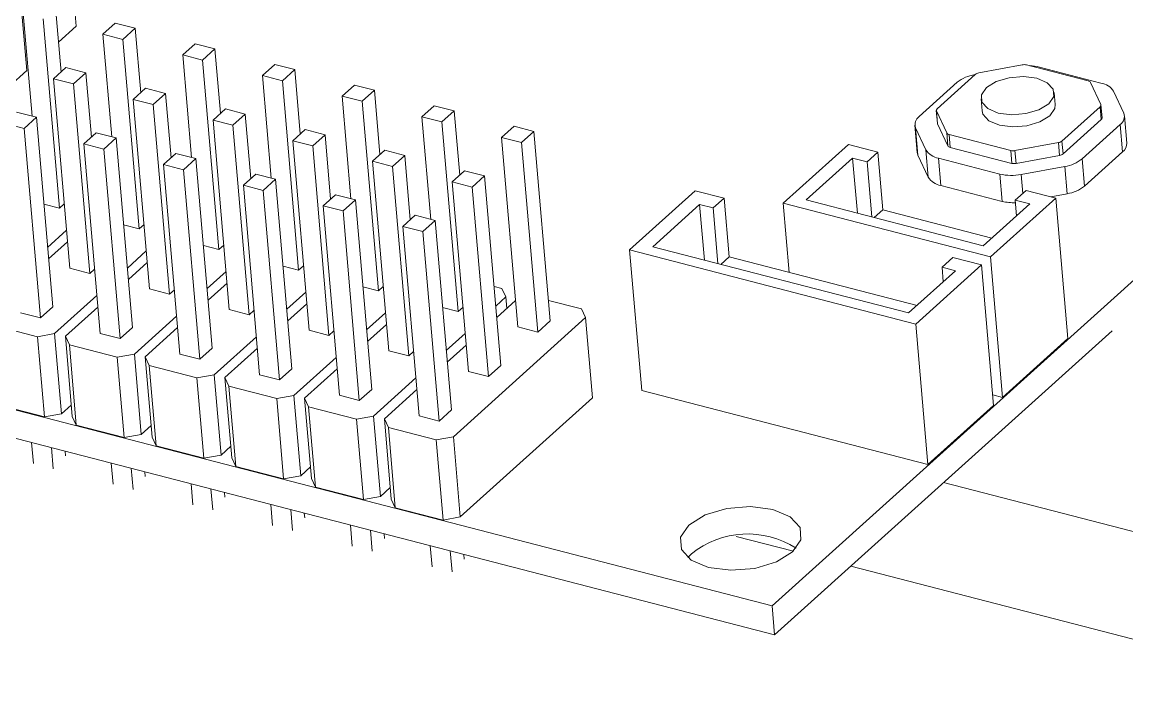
# Model space of a CAD drawing. Header units: inches. Extents: x 0 to 46.8, y 0 to 33.1.
# Drawn here: x 23.9821 to 24.2171, y 16.5658 to 16.7058 of the extents above; entities that cross this region are included whole.
import ezdxf

# ---------------------------------------------------------------- set-up
doc = ezdxf.new("R2010")
doc.units = ezdxf.units.IN
doc.header["$MEASUREMENT"] = 0

msp = doc.modelspace()

# ---------------------------------------------------------------- linework, layer by layer
at = {"color": 7, "linetype": 'Continuous', "lineweight": 15}
for p, q in [((23.9921745935, 16.7220161088), (23.9936404569, 16.7049496334)), ((23.9816703695, 16.7125554701), (23.9831362329, 16.6954889946)), ((23.9904106151, 16.6951679403), (23.9892352635, 16.708852101)), ((23.9842421288, 16.6857887763), (23.9823701671, 16.7075832962)), ((23.990068653, 16.6662100627), (23.9866092152, 16.7064869482)), ((24.0019524077, 16.7055630571), (23.9993263594, 16.7031979043)), ((24.0061914573, 16.7044667087), (24.0019524077, 16.7055630571)), ((23.9898627008, 16.701547194), (23.9936404569, 16.7049496334)), ((23.9993263594, 16.7031979043), (24.003565409, 16.7021015559)), ((24.001198321, 16.6814033845), (23.9993263594, 16.7031979043)), ((24.003565409, 16.7021015559), (24.0061914573, 16.7044667087)), ((24.0073668089, 16.690782548), (24.0061914573, 16.7044667087)), ((24.0070248468, 16.6618246704), (24.003565409, 16.7021015559)), ((24.0189086022, 16.7011776646), (24.0162825539, 16.6988125118)), ((24.0231476507, 16.7000813165), (24.0189086022, 16.7011776646)), ((23.9828500913, 16.6988204425), (23.9831290135, 16.6987483047)), ((24.0162825539, 16.6988125118), (24.0205216024, 16.6977161638)), ((24.0181545156, 16.677017992), (24.0162825539, 16.6988125118)), ((24.0205216024, 16.6977161638), (24.0231476507, 16.7000813165)), ((24.0243230023, 16.6863971559), (24.0231476507, 16.7000813165)), ((23.9914481837, 16.6961024183), (23.9888221354, 16.6937372655)), ((23.9956872333, 16.6950060699), (23.9914481837, 16.6961024183)), ((24.0239810402, 16.6574392782), (24.0205216024, 16.6977161638)), ((24.035864796, 16.6967922723), (24.0332387477, 16.6944271195)), ((24.040103844, 16.6956959243), (24.035864796, 16.6967922723)), ((24.1948051451, 16.6967011512), (24.1855574635, 16.6949919904)), ((24.2087903694, 16.6932981492), (24.1957091398, 16.6966813568)), ((24.2115459172, 16.6928380671), (24.1984646877, 16.6962212747)), ((23.9793584769, 16.6920865553), (23.9831362329, 16.6954889946)), ((23.9888221354, 16.6937372655), (23.993061185, 16.6926409172)), ((23.9922815732, 16.65346038), (23.9888221354, 16.6937372655)), ((23.993061185, 16.6926409172), (23.9956872333, 16.6950060699)), ((23.9968625849, 16.6813219093), (23.9956872333, 16.6950060699)), ((24.0332387477, 16.6944271195), (24.0374777957, 16.6933307716)), ((24.0351107094, 16.6726325997), (24.0332387477, 16.6944271195)), ((24.0374777957, 16.6933307716), (24.040103844, 16.6956959243)), ((24.0412791957, 16.6820117637), (24.040103844, 16.6956959243)), ((24.184813828, 16.6946676747), (24.1767101159, 16.6873690591)), ((24.1847649449, 16.6946236512), (24.1846970757, 16.6946111103)), ((23.9965206228, 16.6523640316), (23.993061185, 16.6926409172)), ((24.0084043782, 16.6917170258), (24.0057783299, 16.6893518731)), ((24.0126434267, 16.6906206777), (24.0084043782, 16.6917170258)), ((24.0409372336, 16.653053886), (24.0374777957, 16.6933307716)), ((24.052820989, 16.6924068802), (24.0501949407, 16.6900417275)), ((24.0570600386, 16.6913105318), (24.052820989, 16.6924068802)), ((24.0544339903, 16.6889453791), (24.0570600386, 16.6913105318)), ((24.0582353902, 16.6776263712), (24.0570600386, 16.6913105318)), ((24.1809788794, 16.6929895367), (24.1728751673, 16.6856909212)), ((24.2114979437, 16.6882829858), (24.2093251527, 16.6929458314)), ((24.0057783299, 16.6893518731), (24.0100173784, 16.688255525)), ((24.0092377677, 16.6490749875), (24.0057783299, 16.6893518731)), ((24.0100173784, 16.688255525), (24.0126434267, 16.6906206777)), ((24.0138187783, 16.6769365171), (24.0126434267, 16.6906206777)), ((24.0501949407, 16.6900417275), (24.0544339903, 16.6889453791)), ((24.0520669024, 16.6682472076), (24.0501949407, 16.6900417275)), ((24.0578934281, 16.6486684935), (24.0544339903, 16.6889453791)), ((24.1860389265, 16.6894792797), (24.1862588062, 16.6869193059)), ((24.2018015814, 16.6882542978), (24.2015817017, 16.6908142716)), ((24.2142198793, 16.6910764976), (24.2163926804, 16.6864136538)), ((23.9851830093, 16.6855454312), (23.9809439597, 16.6866417795)), ((24.0134768162, 16.6479786394), (24.0100173784, 16.688255525)), ((24.025360572, 16.6873316335), (24.0227345237, 16.6849664808)), ((24.02959962, 16.6862352856), (24.025360572, 16.6873316335)), ((24.0697771827, 16.6880214879), (24.0671511345, 16.6856563352)), ((24.0740162308, 16.68692514), (24.0697771827, 16.6880214879)), ((24.0713901825, 16.6845599872), (24.0740162308, 16.68692514)), ((24.0751915824, 16.6732409793), (24.0740162308, 16.68692514)), ((24.1416255585, 16.5817086566), (24.2588146584, 16.6872551246)), ((24.1765318899, 16.6870032417), (24.1767664276, 16.6842726096)), ((24.1765624362, 16.686890611), (24.1787352273, 16.6822277653)), ((24.1765624362, 16.686890611), (24.176796974, 16.6841599789)), ((24.2032465644, 16.6805059188), (24.2113502765, 16.6878045344)), ((24.2113502765, 16.6878045344), (24.2115848143, 16.6850739023)), ((24.2117630403, 16.6854397197), (24.2115285025, 16.6881703518)), ((23.9783179114, 16.6842766268), (23.982556961, 16.6831802784)), ((23.982556961, 16.6831802784), (23.9851830093, 16.6855454312)), ((23.9886424471, 16.6452685456), (23.9851830093, 16.6855454312)), ((24.0227345237, 16.6849664808), (24.0269735717, 16.6838701328)), ((24.0261939615, 16.6446895952), (24.0227345237, 16.6849664808)), ((24.0269735717, 16.6838701328), (24.02959962, 16.6862352856)), ((24.0307749717, 16.6725511249), (24.02959962, 16.6862352856)), ((24.0671511345, 16.6856563352), (24.0713901825, 16.6845599872)), ((24.0690230961, 16.6638618153), (24.0671511345, 16.6856563352)), ((24.0748496203, 16.6442831017), (24.0713901825, 16.6845599872)), ((24.2034811022, 16.6777752868), (24.2115848143, 16.6850739023)), ((24.2170438231, 16.680047881), (24.2165454292, 16.6858504867)), ((23.9860163988, 16.6429033929), (23.982556961, 16.6831802784)), ((23.9979001542, 16.682256387), (23.9952741059, 16.6798912343)), ((24.0021392027, 16.681160039), (23.9979001542, 16.682256387)), ((24.0304330096, 16.6435932473), (24.0269735717, 16.6838701328)), ((24.042316765, 16.6829462414), (24.0396907167, 16.6805810887)), ((24.0465558146, 16.6818498931), (24.042316765, 16.6829462414)), ((24.0867333781, 16.6836360952), (24.0841073298, 16.6812709425)), ((24.0909724261, 16.6825397473), (24.0867333781, 16.6836360952)), ((24.0883463778, 16.6801745945), (24.0909724261, 16.6825397473)), ((24.094431864, 16.6422628617), (24.0909724261, 16.6825397473)), ((24.1719840325, 16.6838618443), (24.1724824264, 16.6780592386)), ((24.1743095863, 16.6786358368), (24.1721367952, 16.6832986825)), ((24.1721367952, 16.6832986825), (24.1726351891, 16.6774960768)), ((24.176796974, 16.6841599789), (24.1789697651, 16.6794971332)), ((24.1787352273, 16.6822277653), (24.1789697651, 16.6794971332)), ((24.2156542945, 16.6840214098), (24.2075505823, 16.6767227942)), ((24.2161526883, 16.6782188042), (24.2156542945, 16.6840214098)), ((23.9952741059, 16.6798912343), (23.9995131544, 16.6787948862)), ((23.9987335437, 16.6396143488), (23.9952741059, 16.6798912343)), ((23.9995131544, 16.6787948862), (24.0021392027, 16.681160039)), ((24.0055986405, 16.6408831534), (24.0021392027, 16.681160039)), ((24.0396907167, 16.6805810887), (24.0439297663, 16.6794847403)), ((24.0431501545, 16.6403042032), (24.0396907167, 16.6805810887)), ((24.0439297663, 16.6794847403), (24.0465558146, 16.6818498931)), ((24.0477311662, 16.6681657324), (24.0465558146, 16.6818498931)), ((24.0841073298, 16.6812709425), (24.0883463778, 16.6801745945)), ((24.0875667676, 16.6409940569), (24.0841073298, 16.6812709425)), ((24.0918058157, 16.639897709), (24.0883463778, 16.6801745945)), ((24.1578299764, 16.679784695), (24.143964398, 16.6672966493)), ((24.1641037646, 16.6781621007), (24.1578299764, 16.679784695)), ((24.1792700245, 16.6818754528), (24.192351254, 16.6784922453)), ((24.1792700245, 16.6818754528), (24.1795045623, 16.6791448208)), ((24.1932552349, 16.6784724455), (24.2025029164, 16.6801816064)), ((24.2025029164, 16.6801816064), (24.2027374542, 16.6774509743)), ((24.2032465644, 16.6805059188), (24.2034811022, 16.6777752868)), ((24.0029725922, 16.6385180007), (23.9995131544, 16.6787948862)), ((24.014856348, 16.6778709948), (24.0122302997, 16.675505842)), ((24.019095396, 16.6767746468), (24.014856348, 16.6778709948)), ((24.0473892041, 16.6392078548), (24.0439297663, 16.6794847403)), ((24.0592729588, 16.6785608492), (24.0566469105, 16.6761956964)), ((24.0635120068, 16.6774645012), (24.0592729588, 16.6785608492)), ((24.0608859585, 16.6750993484), (24.0635120068, 16.6774645012)), ((24.0646873584, 16.6637803405), (24.0635120068, 16.6774645012)), ((24.1617928387, 16.6760807633), (24.1641037646, 16.6781621007)), ((24.1651591857, 16.6658742439), (24.1641037646, 16.6781621007)), ((24.1748079802, 16.6728332312), (24.1726351891, 16.6774960768)), ((24.1748079802, 16.6728332312), (24.1743095863, 16.6786358368)), ((24.1795045623, 16.6791448208), (24.1925857918, 16.6757616132)), ((24.192351254, 16.6784922453), (24.1925857918, 16.6757616132)), ((24.1932552349, 16.6784724455), (24.1934897726, 16.6757418135)), ((24.1934897726, 16.6757418135), (24.2027374542, 16.6774509743)), ((24.2161526883, 16.6782188042), (24.2080489762, 16.6709201886)), ((24.0122302997, 16.675505842), (24.0164693477, 16.674409494)), ((24.0156897375, 16.6352289565), (24.0122302997, 16.675505842)), ((24.0164693477, 16.674409494), (24.019095396, 16.6767746468)), ((24.0225548339, 16.6364977613), (24.019095396, 16.6767746468)), ((24.0566469105, 16.6761956964), (24.0608859585, 16.6750993484)), ((24.0601063483, 16.6359188109), (24.0566469105, 16.6761956964)), ((24.0643453963, 16.6348224629), (24.0608859585, 16.6750993484)), ((24.1587407285, 16.6768701326), (24.1488667571, 16.6679771314)), ((24.1617928387, 16.6760807633), (24.1587407285, 16.6768701326)), ((24.1597462385, 16.6651633724), (24.1587407285, 16.6768701326)), ((24.1617928387, 16.6760807633), (24.1627983486, 16.664374003)), ((24.1900647741, 16.6734910563), (24.1769835445, 16.6768742639)), ((24.1769835445, 16.6768742639), (24.1774819384, 16.6710716582)), ((24.1945847122, 16.6733920668), (24.2038324, 16.675101226)), ((24.2043307939, 16.6692986203), (24.2038324, 16.675101226)), ((24.2075505823, 16.6767227942), (24.2080489762, 16.6709201886)), ((24.0199287856, 16.6341326085), (24.0164693477, 16.674409494)), ((24.031812541, 16.6734856027), (24.0291864927, 16.6711204499)), ((24.0360515906, 16.6723892543), (24.031812541, 16.6734856027)), ((24.0762291541, 16.6741754565), (24.0736031058, 16.6718103037)), ((24.0804682021, 16.6730791085), (24.0762291541, 16.6741754565)), ((24.0778421538, 16.6707139557), (24.0804682021, 16.6730791085)), ((24.08392764, 16.632802223), (24.0804682021, 16.6730791085)), ((24.190563168, 16.6676884506), (24.1900647741, 16.6734910563)), ((24.0291864927, 16.6711204499), (24.0334255423, 16.6700241016)), ((24.0326459305, 16.6308435644), (24.0291864927, 16.6711204499)), ((24.0334255423, 16.6700241016), (24.0360515906, 16.6723892543)), ((24.0395110284, 16.6321123688), (24.0360515906, 16.6723892543)), ((24.0736031058, 16.6718103037), (24.0778421538, 16.6707139557)), ((24.0770625436, 16.6315334182), (24.0736031058, 16.6718103037)), ((24.0813015917, 16.6304370702), (24.0778421538, 16.6707139557)), ((24.190563168, 16.6676884506), (24.1774819384, 16.6710716582)), ((24.0368849801, 16.629747216), (24.0334255423, 16.6700241016)), ((24.0487687348, 16.6691002104), (24.0461426865, 16.6667350576)), ((24.0530077828, 16.6680038624), (24.0487687348, 16.6691002104)), ((24.0503817345, 16.6656387097), (24.0530077828, 16.6680038624)), ((24.0564672206, 16.6277269769), (24.0530077828, 16.6680038624)), ((24.1252870099, 16.6699352748), (24.1113163855, 16.6573526195)), ((24.1313912363, 16.6683565345), (24.1252870099, 16.6699352748)), ((24.1290803027, 16.6662751901), (24.1313912363, 16.6683565345)), ((24.1324613166, 16.6558980069), (24.1313912363, 16.6683565345)), ((24.1488667571, 16.6679771314), (24.1865095107, 16.6582415596)), ((24.1880504952, 16.655894631), (24.2019160737, 16.6683826767)), ((24.1933313597, 16.6679239335), (24.1956422856, 16.6700052709)), ((24.1963834822, 16.6671345609), (24.1933313597, 16.6679239335)), ((24.1936134438, 16.6646397384), (24.1933313597, 16.6679239335)), ((24.2019160737, 16.6683826767), (24.1956422856, 16.6700052709)), ((24.2008569904, 16.6686565904), (24.2043307939, 16.6692986203)), ((24.2019160737, 16.6683826767), (24.2044813346, 16.6385163447)), ((23.986770491, 16.6670630686), (23.990068653, 16.6662100627)), ((23.990068653, 16.6662100627), (23.9911062176, 16.6671445461)), ((24.0461426865, 16.6667350576), (24.0503817345, 16.6656387097)), ((24.0496021243, 16.6264581721), (24.0461426865, 16.6667350576)), ((24.0538411723, 16.6253618241), (24.0503817345, 16.6656387097)), ((24.1261977481, 16.6670207072), (24.1162187307, 16.6580330962)), ((24.1290803027, 16.6662751901), (24.1261977481, 16.6670207072)), ((24.1272139549, 16.6551894075), (24.1261977481, 16.6670207072)), ((24.1290803027, 16.6662751901), (24.1300965096, 16.6544438904)), ((24.143964398, 16.6672966493), (24.1880504952, 16.655894631)), ((24.143964398, 16.6672966493), (24.145227023, 16.6525963988)), ((24.1633383715, 16.664234326), (24.1651591857, 16.6658742439)), ((24.188330314, 16.6598814788), (24.1651591857, 16.6658742439)), ((24.1865095107, 16.6582415596), (24.1963834822, 16.6671345609)), ((24.0657249301, 16.6647148177), (24.0630988818, 16.662349665)), ((24.0699639781, 16.6636184697), (24.0657249301, 16.6647148177)), ((24.0673379298, 16.661253317), (24.0699639781, 16.6636184697)), ((24.073423416, 16.6233415842), (24.0699639781, 16.6636184697)), ((23.9915881187, 16.6615340427), (23.987557211, 16.657903602)), ((24.0037266848, 16.6626776763), (24.0070248468, 16.6618246704)), ((24.0070248468, 16.6618246704), (24.0080624113, 16.6627591538)), ((24.0630988818, 16.662349665), (24.0673379298, 16.661253317)), ((24.0665583196, 16.6220727794), (24.0630988818, 16.662349665)), ((24.0707973677, 16.6209764314), (24.0673379298, 16.661253317)), ((23.991799672, 16.6590708834), (23.9877687797, 16.6554404566)), ((24.0085443125, 16.6571486504), (24.0045134048, 16.6535182098)), ((24.0206828786, 16.6582922841), (24.0239810402, 16.6574392782)), ((24.0239810402, 16.6574392782), (24.0250186047, 16.6583737616)), ((24.1113163855, 16.6573526195), (24.1138816464, 16.6274862874)), ((24.1113163855, 16.6573526195), (24.1721891133, 16.6416090632)), ((24.1162187307, 16.6580330962), (24.1706481211, 16.6439559848)), ((24.0087558658, 16.6546854911), (24.0047249735, 16.6510550644)), ((24.0376390723, 16.6539068918), (24.0409372336, 16.653053886)), ((24.0409372336, 16.653053886), (24.0419747981, 16.6539883695)), ((24.1306794103, 16.6542931314), (24.1324613166, 16.6558980069)), ((24.172430024, 16.6455608721), (24.1324613166, 16.6558980069)), ((24.1721891133, 16.6416090632), (24.1861597377, 16.6541917186)), ((24.1777445839, 16.6536891129), (24.1800555175, 16.6557704573)), ((24.1861597377, 16.6541917186), (24.1800555175, 16.6557704573)), ((24.1861597377, 16.6541917186), (24.1887249986, 16.6243253866)), ((24.1880504952, 16.655894631), (24.1906157561, 16.626028299)), ((23.8703264581, 16.6518749332), (24.1416255585, 16.5817086566)), ((23.9922815732, 16.65346038), (23.9965206228, 16.6523640316)), ((23.9965206228, 16.6523640316), (23.9975581873, 16.6532985151)), ((24.0255005063, 16.6527632581), (24.0214695986, 16.6491328175)), ((24.1706481211, 16.6439559848), (24.1806271385, 16.6529435958)), ((24.1806271385, 16.6529435958), (24.1777445839, 16.6536891129)), ((24.1780109962, 16.650587378), (24.1777445839, 16.6536891129)), ((24.0092377677, 16.6490749875), (24.0134768162, 16.6479786394)), ((24.02571206, 16.6503000988), (24.0216811676, 16.646669672)), ((24.0545952661, 16.6495214995), (24.0578934281, 16.6486684935)), ((24.0578934281, 16.6486684935), (24.0589309927, 16.649602977)), ((24.0824835679, 16.6496151477), (24.0841194964, 16.6491920464)), ((24.0849743796, 16.647357447), (24.0841194964, 16.6491920464)), ((23.9980400885, 16.6476880116), (23.9890507999, 16.6395918008)), ((24.0134768162, 16.6479786394), (24.0145143807, 16.6489131229)), ((24.0424567, 16.6483778658), (24.0384257923, 16.6447474252)), ((24.0849743796, 16.647357447), (24.0828424023, 16.6454372798)), ((24.0849743796, 16.647357447), (24.0851859424, 16.6448943039)), ((23.8708541692, 16.6457309986), (24.1421532696, 16.575564722)), ((23.9860163988, 16.6429033929), (23.9886424471, 16.6452685456)), ((23.9982516418, 16.6452248524), (23.9913398856, 16.638999773)), ((24.0261939615, 16.6446895952), (24.0304330096, 16.6435932473)), ((24.0304330096, 16.6435932473), (24.0314705741, 16.6445277307)), ((24.0426682533, 16.6459147066), (24.038637361, 16.6422842798)), ((24.0715514614, 16.6451361068), (24.0748496203, 16.6442831017)), ((24.0748496203, 16.6442831017), (24.0758871849, 16.6452175851)), ((24.0870848664, 16.6466045604), (24.0830539741, 16.6429741336)), ((24.0940574841, 16.6466217777), (24.1010756886, 16.6448066545)), ((24.1019305749, 16.6429720543), (24.1010756886, 16.6448066545)), ((23.9817773492, 16.6439997412), (23.9860163988, 16.6429033929)), ((24.0149962823, 16.6433026194), (24.0060069937, 16.6352064085)), ((24.0594128938, 16.6439924736), (24.0553819861, 16.6403620329)), ((24.1019305749, 16.6429720543), (24.0738317688, 16.6176648394)), ((24.0918058157, 16.639897709), (24.094431864, 16.6422628617)), ((24.1019305749, 16.6429720543), (24.1033964383, 16.6259055789)), ((23.9752385782, 16.6415505651), (23.9854122941, 16.6389193298)), ((23.9987335437, 16.6396143488), (24.0029725922, 16.6385180007)), ((24.0029725922, 16.6385180007), (24.0055986405, 16.6408831534)), ((24.015207836, 16.64083946), (24.0082960798, 16.6346143806)), ((24.0431501545, 16.6403042032), (24.0473892041, 16.6392078548)), ((24.0473892041, 16.6392078548), (24.0484267687, 16.6401423382)), ((24.0596244471, 16.6415293143), (24.0555935548, 16.6378988875)), ((24.076369086, 16.6396070817), (24.0723381783, 16.635976641)), ((24.0875667676, 16.6409940569), (24.0918058157, 16.639897709)), ((24.1421532696, 16.575564722), (24.2138992135, 16.6401827707)), ((24.1721891133, 16.6416090632), (24.1747543742, 16.6117427312)), ((23.9890507999, 16.6395918008), (23.9854122941, 16.6389193298)), ((23.9854122941, 16.6389193298), (23.9868781575, 16.6218528544)), ((23.9890507999, 16.6395918008), (23.9905166633, 16.6225253254)), ((23.9921947712, 16.637165173), (23.9913398856, 16.638999773)), ((23.9913398856, 16.638999773), (23.992805749, 16.6219332976)), ((24.0319524761, 16.6389172271), (24.0229631875, 16.6308210163)), ((24.1906157561, 16.626028299), (24.2044813346, 16.6385163447)), ((23.9921947712, 16.637165173), (24.0023684875, 16.6345339376)), ((23.9921947712, 16.637165173), (23.9936606345, 16.6200986976)), ((24.0060069937, 16.6352064085), (24.0023684875, 16.6345339376)), ((24.0060069937, 16.6352064085), (24.0074728571, 16.6181399331)), ((24.0156897375, 16.6352289565), (24.0199287856, 16.6341326085)), ((24.0199287856, 16.6341326085), (24.0225548339, 16.6364977613)), ((24.0321640293, 16.6364540678), (24.0252522732, 16.6302289884)), ((24.0601063483, 16.6359188109), (24.0643453963, 16.6348224629)), ((24.0643453963, 16.6348224629), (24.0653829609, 16.6357569463)), ((24.0765806424, 16.6371439216), (24.0725497501, 16.6335134948)), ((24.0023684875, 16.6345339376), (24.0038343509, 16.6174674622)), ((24.0091509649, 16.6327797807), (24.0082960798, 16.6346143806)), ((24.0082960798, 16.6346143806), (24.0097619432, 16.6175479052)), ((24.0091509649, 16.6327797807), (24.0193246817, 16.6301485452)), ((24.0091509649, 16.6327797807), (24.0106168283, 16.6157133053)), ((24.0489086698, 16.6345318348), (24.0399193813, 16.626435624)), ((24.0813015917, 16.6304370702), (24.08392764, 16.632802223)), ((24.0229631875, 16.6308210163), (24.0193246817, 16.6301485452)), ((24.0229631875, 16.6308210163), (24.0244290508, 16.6137545408)), ((24.0261071579, 16.6283943886), (24.0252522732, 16.6302289884)), ((24.0252522732, 16.6302289884), (24.0267181365, 16.613162513)), ((24.0326459305, 16.6308435644), (24.0368849801, 16.629747216)), ((24.0368849801, 16.629747216), (24.0395110284, 16.6321123688)), ((24.0491202231, 16.6320686755), (24.042208467, 16.6258435961)), ((24.0770625436, 16.6315334182), (24.0813015917, 16.6304370702)), ((24.0193246817, 16.6301485452), (24.020790545, 16.6130820698)), ((24.0261071579, 16.6283943886), (24.0362808739, 16.6257631534)), ((24.0261071579, 16.6283943886), (24.0275730213, 16.6113279132)), ((24.065864862, 16.6301464429), (24.0568755735, 16.6220502321)), ((24.0399193813, 16.626435624), (24.0362808739, 16.6257631534)), ((24.0362808739, 16.6257631534), (24.0377467373, 16.6086966779)), ((24.0399193813, 16.626435624), (24.0413852446, 16.6093691485)), ((24.0430633533, 16.624008996), (24.042208467, 16.6258435961)), ((24.042208467, 16.6258435961), (24.0436743303, 16.6087771207)), ((24.0496021243, 16.6264581721), (24.0538411723, 16.6253618241)), ((24.0538411723, 16.6253618241), (24.0564672206, 16.6277269769)), ((24.0660764184, 16.6276832828), (24.0591646623, 16.6214582035)), ((24.1033964383, 16.6259055789), (24.0752976322, 16.600598364)), ((24.1138816464, 16.6274862874), (24.1747543742, 16.6117427312)), ((24.1885324597, 16.6265671034), (24.1906157561, 16.626028299)), ((23.9767044415, 16.6244840897), (23.9868781575, 16.6218528544)), ((23.9925941803, 16.624396443), (23.9905166633, 16.6225253254)), ((24.0430633533, 16.624008996), (24.0532370692, 16.6213777607)), ((24.0430633533, 16.624008996), (24.0445292166, 16.6069425205)), ((24.0707973677, 16.6209764314), (24.073423416, 16.6233415842)), ((24.1747543742, 16.6117427312), (24.1887249986, 16.6243253866)), ((23.9905166633, 16.6225253254), (23.9868781575, 16.6218528544)), ((23.9936606345, 16.6200986976), (23.992805749, 16.6219332976)), ((24.0568755735, 16.6220502321), (24.0532370692, 16.6213777607)), ((24.0532370692, 16.6213777607), (24.0547029326, 16.6043112852)), ((24.0568755735, 16.6220502321), (24.0583414368, 16.6049837567)), ((24.0600195486, 16.6196236033), (24.0591646623, 16.6214582035)), ((24.0591646623, 16.6214582035), (24.0606305256, 16.604391728)), ((24.0665583196, 16.6220727794), (24.0707973677, 16.6209764314)), ((23.9936606345, 16.6200986976), (24.0038343509, 16.6174674622)), ((24.0095503741, 16.6200110507), (24.0074728571, 16.6181399331)), ((24.0600195486, 16.6196236033), (24.0701932614, 16.6169923688)), ((24.0600195486, 16.6196236033), (24.061485412, 16.6025571278)), ((23.9845295424, 16.6119570285), (23.9841453151, 16.6164304372)), ((24.0074728571, 16.6181399331), (24.0038343509, 16.6174674622)), ((24.0106168283, 16.6157133053), (24.0097619432, 16.6175479052)), ((24.0738317688, 16.6176648394), (24.0701932614, 16.6169923688)), ((24.0701932614, 16.6169923688), (24.0716591248, 16.5999258933)), ((24.0738317688, 16.6176648394), (24.0752976322, 16.600598364)), ((23.9887685921, 16.6108606801), (23.9883843647, 16.6153340888)), ((23.991365378, 16.6135665236), (23.9912778369, 16.6145857298)), ((24.0106168283, 16.6157133053), (24.020790545, 16.6130820698)), ((24.0265065678, 16.6156256584), (24.0244290508, 16.6137545408)), ((24.001485737, 16.607571636), (24.0011015097, 16.6120450447)), ((24.0244290508, 16.6137545408), (24.020790545, 16.6130820698)), ((24.0275730213, 16.6113279132), (24.0267181365, 16.613162513)), ((24.0057247854, 16.6064752879), (24.0053405581, 16.6109486966)), ((24.0083215713, 16.6091811314), (24.0082340303, 16.6102003376)), ((24.0275730213, 16.6113279132), (24.0377467373, 16.6086966779)), ((24.0413852446, 16.6093691485), (24.0377467373, 16.6086966779)), ((24.0434627616, 16.6112402661), (24.0413852446, 16.6093691485)), ((24.0184419308, 16.6031862437), (24.0180577035, 16.6076596524)), ((24.0445292166, 16.6069425205), (24.0436743303, 16.6087771207)), ((24.0445292166, 16.6069425205), (24.0547029326, 16.6043112852)), ((24.0604189538, 16.6068548742), (24.0583414368, 16.6049837567)), ((24.2703133357, 16.5840395792), (24.1780556579, 16.6079002471)), ((24.0226809788, 16.6020898957), (24.0222967515, 16.6065633044)), ((24.0252777647, 16.6047957392), (24.0251902237, 16.6058149454)), ((24.0583414368, 16.6049837567), (24.0547029326, 16.6043112852)), ((24.061485412, 16.6025571278), (24.0606305256, 16.604391728)), ((24.0353981238, 16.5988008516), (24.0350138965, 16.6032742603)), ((24.0396371734, 16.5977045033), (24.0392529461, 16.602177912)), ((24.061485412, 16.6025571278), (24.0716591248, 16.5999258933)), ((24.0422339593, 16.6004103467), (24.0421464182, 16.6014295529)), ((24.0752976322, 16.600598364), (24.0716591248, 16.5999258933)), ((24.0523543175, 16.5944154593), (24.0519700902, 16.598888868)), ((24.0565933656, 16.5933191114), (24.0562091383, 16.5977925201)), ((24.0591901515, 16.5960249549), (24.0591026104, 16.5970441611)), ((24.1339727041, 16.5964842639), (24.1461323147, 16.5933394153)), ((24.0693105129, 16.5900300667), (24.0689262856, 16.5945034754)), ((24.0735495609, 16.5889337187), (24.0731653336, 16.5934071274)), ((24.0761463468, 16.5916395622), (24.0760588058, 16.5926587684)), ((24.1244539542, 16.5927458709), (24.123707402, 16.591979214)), ((24.1583734825, 16.5901734735), (24.2527577409, 16.5657628066)), ((24.1416255585, 16.5817086566), (24.1421532696, 16.575564722))]:
    msp.add_line(p, q, dxfattribs=at)
at = {"color": 8, "linetype": 'Continuous', "lineweight": 15}
msp.add_line((24.1945847122, 16.6733920668), (24.1949306582, 16.669364352), dxfattribs=at)
at = {"color": 7, "linetype": 'Continuous', "lineweight": 15, "flags": 128}
for points in [[(24.1871974026, 16.6918570776), (24.186133054, 16.6903149171), (24.1862375072, 16.6887471632), (24.1874948534, 16.6873924848), (24.1897136612, 16.6864571215), (24.1925561571, 16.6860834763), (24.1955895861, 16.6863284285), (24.1983521321, 16.6871546883), (24.2004232318, 16.6884364721), (24.2014875727, 16.6899786257), (24.2013831195, 16.6915463795), (24.2001257733, 16.6929010579), (24.1979069593, 16.6938364228), (24.1950644696, 16.6942100665), (24.1920310406, 16.6939651143), (24.1892684946, 16.6931388544), (24.1871974026, 16.6918570776)], [(24.1862588062, 16.6869193059), (24.1864573869, 16.6861871894), (24.1877147331, 16.684832511), (24.1899335409, 16.6838971477), (24.1927760368, 16.6835235025), (24.1958094658, 16.6837684547), (24.1985720118, 16.6845947145), (24.2006431115, 16.6858764983), (24.2017074524, 16.6874186519), (24.2018015814, 16.6882542978)], [(24.1767664276, 16.6842726096), (24.1767757606, 16.6842185986), (24.176796974, 16.6841599789)], [(24.1726351891, 16.6774960768), (24.1725290867, 16.6777891576), (24.1724824264, 16.6780592386)], [(24.1239262431, 16.5988898056), (24.1221523282, 16.5963195352), (24.1223264211, 16.593706611), (24.1244219851, 16.5914488141), (24.1281200234, 16.5898898836), (24.1328575058, 16.5892671294), (24.137913213, 16.5896753881), (24.1425174605, 16.5910524867), (24.145969298, 16.5931887948), (24.1477431974, 16.5957590513), (24.1475691046, 16.5983719755), (24.1454735406, 16.6006297725), (24.1417755177, 16.6021887168), (24.1370380199, 16.6028114571), (24.1319823127, 16.6024031984), (24.1273780651, 16.6010260998), (24.1239262431, 16.5988898056)]]:
    msp.add_lwpolyline(points, dxfattribs=at)
at = {"color": 7, "linetype": 'Continuous', "lineweight": 15}
for centre, radius, start, end in [((24.1952112091, 16.6945935135), 0.0021463980748712, 76.5860756216, 100.9051642903), ((24.1961326399, 16.6869191078), 0.0095900342061105, 75.9260465695, 88.4731364432), ((24.1858348756, 16.6869285691), 0.0077663393876753, 98.4243834509, 128.7014137639), ((24.1857850173, 16.6934555111), 0.0015532383076484, 98.4243140847, 128.701818671), ((24.208665481, 16.6925265483), 0.000781642518083, 32.4397777977, 80.806055014), ((24.2109215925, 16.6889801322), 0.0039081252834164, 32.4397227055, 80.8075896135), ((24.1769430681, 16.6870351394), 0.0004071475824656, 124.9007673152, 200.7920944194), ((24.2111173218, 16.688138446), 0.0004071422497696, 304.9017032342, 20.7940946344), ((24.1740398772, 16.68402136), 0.0020356777061121, 124.9001827552, 200.7938030564), ((24.2113278266, 16.6854254311), 0.0004354482304686, 306.1689501186, 1.8804211796), ((24.2144895439, 16.6856909962), 0.0020357216155427, 304.9007138779, 20.7927350828), ((24.179394907, 16.6826470771), 0.0007816647095345, 212.441242378, 260.8067571119), ((24.202275318, 16.6817182373), 0.0015533949261718, 278.4251245373, 308.6998897569), ((24.2147545169, 16.6800316207), 0.0022893639444131, 307.6419322412, 0.4069490305), ((24.177607905, 16.6807322419), 0.0039081735331284, 212.4399611328, 260.8071716937), ((24.1796294448, 16.6799164451), 0.0007816647095334, 212.4412423783, 260.8067571122), ((24.1928491867, 16.6805798991), 0.0021462141908717, 256.5848493602, 280.905676638), ((24.2025098557, 16.6789876053), 0.0015533949261135, 278.4251245369, 308.6998897578), ((24.1930837245, 16.677849267), 0.0021462141909086, 256.5848493607, 280.9056766381), ((24.2026945428, 16.6827838767), 0.007766456085433, 278.4246828598, 308.7011335449), ((24.1781062989, 16.6749296362), 0.0039081735331324, 212.4399611328, 260.8071716936), ((24.1925544352, 16.6839294829), 0.0107312237114597, 256.5850568016, 280.905717469), ((24.2031929367, 16.676981271), 0.0077664560855084, 278.42468286, 308.7011335448), ((24.1929740818, 16.6775064127), 0.0101096431910484, 256.2033512461, 272.2782004865), ((24.1364162026, 16.5780505582), 0.0189485514862862, 57.0738206422, 129.1462081613)]:
    msp.add_arc(centre, radius, start, end, dxfattribs=at)

doc.saveas('drawing.dxf')
